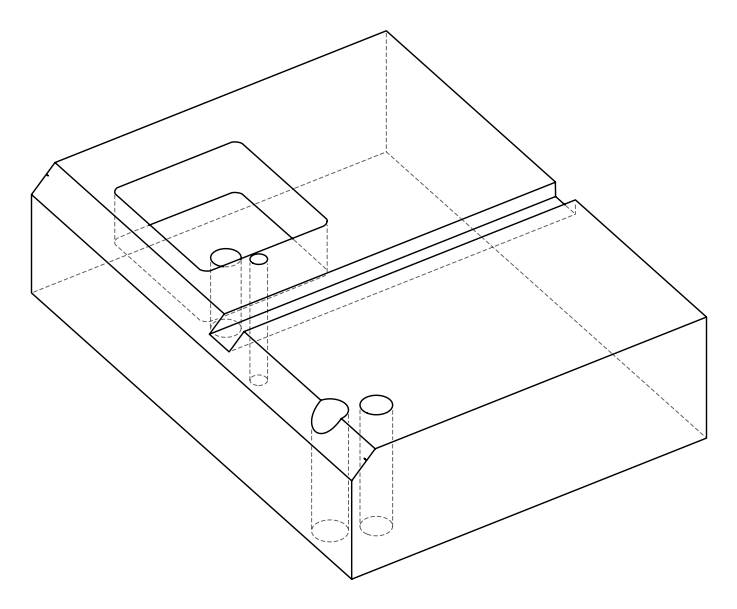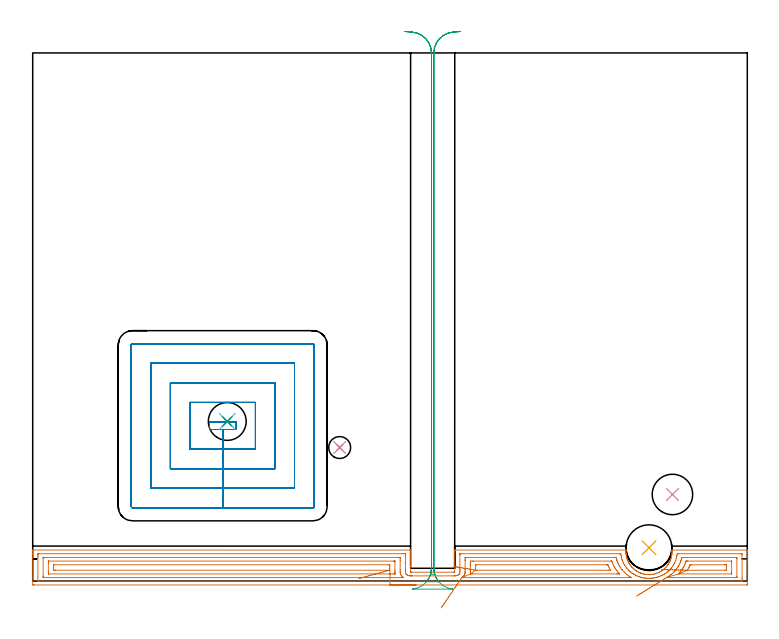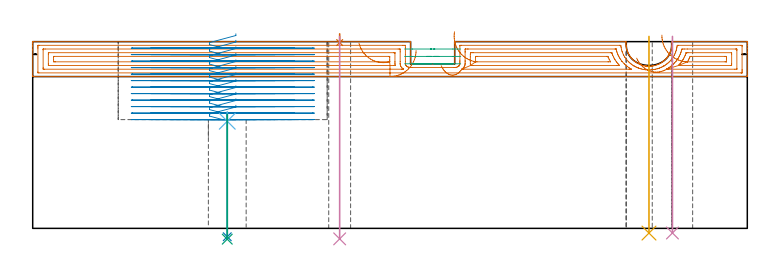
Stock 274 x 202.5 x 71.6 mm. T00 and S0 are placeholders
(PLAN: 10 operations, 8 tool changes, 34.3 min)
(1 AREA_MILL | FG_CHAMFER_SURFACE | UGT0205_001 | 10.95 min | 24600 mm3)
(2 MILL_RECTANGULAR_POCKET | POCKET_RECTANGULAR_STRAIGHT | NXT0201_013 | Follow Part, ap 2.5, ae 75% | 19.3 min | 173847 mm3)
(3 MILL_RECTANGULAR_SLOT | SLOT_RECTANGULAR | UGT0201_010 | Follow Part, ap 4, ae 75% | 2.72 min | 27787 mm3)
(4 INDEXABLE_INSERT_DRILL_THROUGH_HOLE_FROM_SOLID | STEP1HOLE | NXT0302_002 | 0.3 min | 13490 mm3)
(5 INDEXABLE_INSERT_DRILL_THROUGH_HOLE_FROM_SOLID_1 | STEP1HOLE_2 | NXT0302_006 | 0.3 min | 16724 mm3)
(6 SPOT_DRILL | STEP1HOLE_1 | NXT0321_9005460120000 | 0.04 min | 42 mm3)
(7 SPOT_DRILL_1 | STEP1HOLE_3 | NXT0321_9005460120000 | 0.03 min | 5 mm3)
(8 DRILL_THROUGH_HOLE_INTO_CENTER | STEP1HOLE_1 | NXT0301_065 | 0.2 min | 2871 mm3)
(9 DRILL_TO_ENLARGE_THROUGH_HOLE | STEP1HOLE_1 | NXT0301_106 | 0.2 min | 4000 mm3)
(10 DRILL_THROUGH_HOLE_INTO_CENTER_1 | STEP1HOLE_3 | UGT0301_479 | 0.31 min | 3957 mm3)
(TOOL UGT0205_001 | Chamfer Mill 20 x 3 x 45 deg. | D20 FL50 Z2)
(TOOL NXT0201_013 | ENDMILL 10mm | D10 FL30 Z4)
(TOOL UGT0201_010 | End Mill 16 mm | D16 FL22 Z2)
(TOOL NXT0302_002 | Index. Insert Drill 15.5mm [880-D1550L20-05] | D15.5 PA176 FL78 Z2)
(TOOL NXT0302_006 | Index. Insert Drill 17.5mm [880-D1750L25-05] | D17.5 PA176 FL88 Z2)
(TOOL NXT0321_9005460120000 | NC Spot Drill, 142deg, 12mm, Carbide, Uncoated | D12 PA142 FL30 Z2)
(TOOL NXT0301_065 | Carbide Drill 9.4mm [860.1-0940-075A1-MM 2214] | D9.4 PA140 FL98 Z2)
(TOOL NXT0301_106 | Carbide Drill 14.5mm [860.1-1450-073A1-MM 2214] | D14.5 PA140 FL83 Z2)
(TOOL UGT0301_479 | Carbide Drill 8.4 mm | D8.4 PA118 FL75 Z2)
(OP 1 AREA_MILL)
G17 G21 G94 G90
T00 M6
G54
G17 G0 G90 X147. Y-1.5 S1061 M3
G43 Z81.6 H0
Z68.2
G94 G1 X146.962 Z67.329 F250.
X146.848 Z66.464
X146.659 Z65.612
X146.397 Z64.78
X146.063 Z63.974
X145.66 Z63.2
X145.192 Z62.464
X144.66 Z61.772
X144.071 Z61.129
X143.428 Z60.54
X142.736 Z60.009
X142. Z59.54
X141.226 Z59.137
X140.42 Z58.803
X139.588 Z58.541
X138.736 Z58.352
X137.872 Z58.238
X137. Z58.2
X0.63
X0.241 Y-1.497 Z58.202
X0.01 Y-1.492 Z58.206
X0. Y-1.257 Z58.44
Y8.741 Z68.435
Y10.149 Z69.845
Y10.511 Z70.206
Y11.236 Z70.936
Y11.488 Z71.187
X0.007 Y11.876 Z71.567
X0.009 Y11.897 Z71.588
X0.183 Y11.9 Z71.6
X144.601
X144.891 Y11.895 Z71.591
X144.9 Y11.859 Z71.554
Y5.774 Z65.473
Y3.4 Z63.1
X145.054 Z63.099
X145.226 Y3.403 Z63.097
X145.292 Y3.404 Z63.096
X145.316 Y3.4 Z63.1
X161.342
X161.371 Y3.404 Z63.095
X161.591 Y3.401 Z63.099
X161.8
Y11.16 Z70.856
Y11.396 Z71.091
X161.801 Y11.632 Z71.326
X161.806 Y11.868 Z71.561
X161.809 Y11.897 Z71.589
X162.038 Y11.9 Z71.6
X227.317
X227.461 Y11.897 Z71.588
X227.463 Y11.88 Z71.571
Y11.772 Z71.466
Y11.57 Z71.27
Y11.102 Z70.802
X227.481 Y10.664 Z70.359
X227.497 Y10.511 Z70.205
X227.528 Y10.225 Z69.918
X227.551 Y10.089 Z69.781
X227.628 Y9.626 Z69.321
X227.675 Y9.342 Z69.04
X227.693 Y9.254 Z68.953
X227.703 Y9.203 Z68.902
X227.764 Y9.002 Z68.701
X227.844 Y8.741 Z68.436
X227.928 Y8.461 Z68.16
X228.062 Y8.092 Z67.791
X228.089 Y8.018 Z67.717
X228.158 Y7.856 Z67.555
X228.276 Y7.581 Z67.28
X228.431 Y7.261 Z66.959
X228.597 Y6.945 Z66.644
X228.658 Y6.844 Z66.542
X228.745 Y6.701 Z66.399
X229.056 Y6.233 Z65.932
X229.356 Y5.82 Z65.519
X229.49 Y5.652 Z65.351
X229.719 Y5.396 Z65.096
X229.814 Y5.29 Z64.989
X230.152 Y4.94 Z64.638
X230.347 Y4.757 Z64.455
X230.384 Y4.723 Z64.421
X230.795 Y4.382 Z64.082
X230.883 Y4.315 Z64.015
X231.217 Y4.059 Z63.758
X231.278 Y4.017 Z63.716
X231.341 Y3.977 Z63.676
X231.72 Y3.738 Z63.437
X232.171 Y3.482 Z63.18
X232.79 Y3.18 Z62.877
X232.926 Y3.121 Z62.82
X233.038 Y3.078 Z62.776
X233.065 Y3.068 Z62.765
X233.129 Y3.046 Z62.741
X233.437 Y2.936 Z62.635
X233.51 Y2.911 Z62.609
X233.742 Y2.84 Z62.538
X233.959 Y2.773 Z62.472
X234.404 Y2.662 Z62.362
X234.58 Y2.628 Z62.328
X234.852 Y2.577 Z62.273
X234.918 Y2.568 Z62.263
X235.017 Y2.553 Z62.251
X235.076 Y2.544 Z62.243
X235.223 Y2.524 Z62.222
X235.298 Y2.515 Z62.211
X235.365 Y2.509 Z62.203
X235.586 Y2.489 Z62.183
X235.746 Y2.475 Z62.168
X236.081 Y2.459 Z62.153
X236.263 Y2.461 Z62.146
X236.318
X236.372 Y2.46
X236.513 Y2.458 Z62.15
X236.528 Z62.151
X236.639 Y2.463 Z62.154
X236.706 Y2.469 Z62.158
X237.061 Y2.492 Z62.189
X237.087 Y2.494 Z62.191
X237.299 Y2.518 Z62.216
X237.533 Y2.544 Z62.243
X237.601 Y2.557 Z62.253
X237.74 Y2.579 Z62.278
X237.981 Y2.619 Z62.319
X238.427 Y2.718 Z62.415
X238.875 Y2.842 Z62.539
X239.32 Y2.989 Z62.687
X239.808 Y3.18 Z62.876
X240.214 Y3.37 Z63.069
X240.325 Y3.43 Z63.129
X240.664 Y3.613 Z63.309
X241.108 Y3.876 Z63.574
X241.381 Y4.059 Z63.758
X241.625 Y4.242 Z63.939
X241.695 Y4.294 Z63.991
X242.001 Y4.538 Z64.237
X242.442 Y4.94 Z64.638
X242.895 Y5.406 Z65.105
X242.966 Y5.492 Z65.19
X243.091 Y5.643 Z65.338
X243.24 Y5.821 Z65.518
X243.413 Y6.051 Z65.751
X243.523 Y6.198 Z65.897
X243.634 Y6.36 Z66.06
X243.748 Y6.528 Z66.224
X243.788 Y6.586 Z66.283
X243.857 Y6.7 Z66.4
X243.893 Y6.765 Z66.465
X244.006 Y6.97 Z66.665
X244.1 Y7.139 Z66.834
X244.322 Y7.58 Z67.28
X244.356 Y7.658 Z67.358
X244.44 Y7.856 Z67.551
X244.511 Y8.02 Z67.716
X244.581 Y8.199 Z67.897
X244.682 Y8.462 Z68.161
X244.754 Y8.73 Z68.43
X244.919 Y9.341 Z69.041
X244.978 Y9.626 Z69.326
X245.011 Y9.781 Z69.48
X245.067 Y10.159 Z69.857
X245.076 Y10.223 Z69.92
X245.119 Y10.662 Z70.361
X245.139 Y11.103 Z70.801
X245.14 Y11.396 Z71.095
X245.141 Y11.62 Z71.318
X245.136 Y11.753 Z71.451
X245.14 Y11.894 Z71.593
X245.202 Y11.9 Z71.6
X273.817
X273.991 Y11.897 Z71.588
X273.993 Y11.876 Z71.567
X274. Y11.487 Z71.187
Y11.236 Z70.936
Y10.511 Z70.206
Y9.263 Z68.96
Y7.856 Z67.551
Y-0.996 Z58.701
X273.998 Y-1.259 Z58.438
X273.99 Y-1.492 Z58.206
X273.756 Y-1.499 Z58.199
X137. Y-1.5 Z58.2
Y-0.086 Z59.614
X2.393 Y-0.085 Z59.615
X2.01 Y-0.076 Z59.624
X2.006 Y0.045 Z59.745
X2.001 Y0.302 Z60.002
X2. Y9.155 Z68.855
X2.001 Y9.626 Z69.326
X2.002 Y10.038 Z69.738
X2.01 Y10.454 Z70.154
X2.02 Y10.48 Z70.18
X2.04 Y10.481 Z70.181
X2.093 Y10.484 Z70.184
X2.202 Y10.485 Z70.185
X2.419 Y10.486 Z70.186
X141.944
X142.812 Y10.481 Z70.181
X142.845 Y10.479 Z70.179
X142.89 Y10.453 Z70.153
X142.896 Y10.429 Z70.129
X142.9 Y9.626 Z69.326
Y9.539 Z69.239
Y6.97 Z66.67
Y4.228 Z63.928
X142.906 Y3.43 Z63.13
X142.91 Y3.334 Z63.034
X142.952 Y3.114 Z62.814
X143.054 Y2.875 Z62.575
X143.192 Y2.677 Z62.377
X143.32 Y2.544 Z62.244
X143.537 Y2.375 Z62.075
X143.707 Y2.274 Z61.974
X143.896 Y2.185 Z61.885
X144.164 Y2.092 Z61.792
X144.417 Y2.035 Z61.735
X144.601 Y2.009 Z61.709
X144.884 Y1.993 Z61.693
X145.163 Y1.988 Z61.688
X145.4 Y1.986 Z61.686
X145.434
X161.532
X161.591 Y1.987 Z61.687
X161.872 Y1.994 Z61.694
X162.129 Y2.012 Z61.712
X162.485 Y2.079 Z61.779
X162.835 Y2.198 Z61.898
X163.05 Y2.305 Z62.005
X163.189 Y2.392 Z62.092
X163.38 Y2.534 Z62.234
X163.386 Y2.539 Z62.239
X163.391 Y2.544 Z62.244
X163.547 Y2.726 Z62.426
X163.636 Y2.858 Z62.558
X163.737 Y3.076 Z62.776
X163.775 Y3.23 Z62.93
X163.79 Y3.43 Z63.13
X163.798 Y3.901 Z63.601
X163.799 Y4.315 Z64.015
X163.8 Y4.784 Z64.484
X163.801 Y10.251 Z69.951
X163.802 Y10.376 Z70.076
X163.807 Y10.459 Z70.159
X163.81 Y10.479 Z70.179
X163.815 Y10.481 Z70.181
X163.84 Y10.483 Z70.183
X164.274 Y10.486 Z70.186
X164.3
X225.081 Y10.485 Z70.185
X225.108 Y10.484 Z70.184
X225.486 Y10.465 Z70.165
X225.505 Y10.339 Z70.039
X225.547 Y10.051 Z69.751
X225.62 Y9.626 Z69.326
X225.738 Y8.976 Z68.676
X225.804 Y8.741 Z68.441
X225.976 Y8.159 Z67.859
X226.085 Y7.856 Z67.556
X226.148 Y7.685 Z67.385
X226.468 Y6.97 Z66.67
X226.603 Y6.699 Z66.399
X226.87 Y6.206 Z65.906
X226.916 Y6.131 Z65.831
X226.945 Y6.085 Z65.785
X227.086 Y5.871 Z65.571
X227.569 Y5.2 Z64.9
X227.764 Y4.95 Z64.65
X228.345 Y4.315 Z64.015
X228.658 Y4.002 Z63.702
X228.963 Y3.732 Z63.432
X229.329 Y3.43 Z63.13
X229.553 Y3.254 Z62.954
X229.709 Y3.14 Z62.84
X230.163 Y2.826 Z62.526
X230.447 Y2.649 Z62.349
X230.487 Y2.625 Z62.325
X230.631 Y2.544 Z62.244
X231.092 Y2.298 Z61.998
X231.341 Y2.173 Z61.873
X231.599 Y2.05 Z61.75
X232.036 Y1.856 Z61.556
X232.235 Y1.779 Z61.479
X232.271 Y1.766 Z61.466
X232.583 Y1.659 Z61.359
X233.129 Y1.493 Z61.193
X233.362 Y1.429 Z61.129
X234.024 Y1.277 Z60.977
X234.498 Y1.19 Z60.89
X234.918 Y1.132 Z60.832
X235.089 Y1.113 Z60.813
X235.665 Y1.065 Z60.765
X235.812 Y1.058 Z60.758
X236.431 Y1.046 Z60.746
X236.706 Y1.052 Z60.752
X237.28 Y1.092 Z60.792
X237.601 Y1.126 Z60.826
X238.076 Y1.189 Z60.889
X238.495 Y1.26 Z60.96
X238.826 Y1.331 Z61.031
X239.389 Y1.472 Z61.172
X239.537 Y1.513 Z61.213
X240.018 Y1.659 Z61.359
X240.244 Y1.736 Z61.436
X240.283 Y1.751 Z61.451
X240.853 Y1.981 Z61.681
X241.177 Y2.133 Z61.833
X241.456 Y2.269 Z61.969
X241.973 Y2.544 Z62.244
X242.05 Y2.588 Z62.288
X242.072 Y2.601 Z62.301
X242.582 Y2.925 Z62.625
X242.966 Y3.192 Z62.892
X243.103 Y3.294 Z62.994
X243.276 Y3.43 Z63.13
X243.594 Y3.693 Z63.393
X243.86 Y3.93 Z63.63
X244.059 Y4.118 Z63.818
X244.254 Y4.315 Z64.015
X244.497 Y4.57 Z64.27
X244.754 Y4.857 Z64.557
X244.91 Y5.046 Z64.746
X245.029 Y5.2 Z64.9
X245.292 Y5.553 Z65.253
X245.649 Y6.065 Z65.765
X245.656 Y6.078 Z65.778
X245.661 Y6.085 Z65.785
X245.969 Y6.653 Z66.353
X246.128 Y6.97 Z66.67
X246.26 Y7.25 Z66.95
X246.521 Y7.856 Z67.556
X246.527 Y7.871 Z67.571
X246.543 Y7.912 Z67.612
X246.735 Y8.551 Z68.251
X246.786 Y8.741 Z68.441
X246.913 Y9.259 Z68.959
X246.989 Y9.626 Z69.326
X247.051 Y10.009 Z69.709
X247.121 Y10.479 Z70.179
X247.463 Y10.486 Z70.186
X271.608 Y10.485 Z70.185
X271.99 Y10.476 Z70.176
X271.993 Y10.355 Z70.055
X271.999 Y10.098 Z69.798
X272. Y1.245 Z60.945
X271.999 Y0.774 Z60.474
X271.998 Y0.362 Z60.062
X271.99 Y-0.054 Z59.646
X271.98 Y-0.08 Z59.62
X271.96 Y-0.081 Z59.619
X271.907 Y-0.084 Z59.616
X271.798 Y-0.085 Z59.615
X271.581 Y-0.086 Z59.614
X137.
Y1.329 Z61.029
X4.541
X4.207 Y1.331 Z61.031
X4.096 Y1.333 Z61.033
X4.016 Y1.335 Z61.035
X4.01 Y1.454 Z61.154
X4.004 Y1.659 Z61.359
X4.001 Y1.864 Z61.564
Y8.741 Z68.441
Y8.944 Z68.644
X4.006 Y9.014 Z68.714
X4.01 Y9.062 Z68.762
X4.041 Y9.064 Z68.764
X4.207 Y9.067 Z68.767
X4.768 Y9.071 Z68.771
X140.13
X140.694 Y9.068 Z68.768
X140.83 Y9.064 Z68.764
X140.89 Y9.06 Z68.76
X140.898 Y8.866 Z68.566
X140.899 Y8.741 Z68.441
X140.9 Y7.978 Z67.678
Y4.315 Z64.015
X140.901 Y3.551 Z63.251
X140.905 Y3.43 Z63.13
X140.912 Y3.31 Z63.01
X140.933 Y3.132 Z62.832
X140.965 Y2.952 Z62.652
X141.024 Y2.717 Z62.417
X141.098 Y2.544 Z62.244
X141.156 Y2.414 Z62.114
X141.394 Y2.058 Z61.758
X141.588 Y1.831 Z61.531
X141.76 Y1.659 Z61.359
X141.918 Y1.525 Z61.225
X142.032 Y1.431 Z61.131
X142.114 Y1.362 Z61.062
X142.145 Y1.334 Z61.034
X142.125 Y1.333 Z61.033
X142.051 Y1.33 Z61.03
X141.918 Y1.329 Z61.029
X141.358
X137.
Y2.743 Z62.443
X6.124
X6.067 Y2.744 Z62.444
X6.027 Y2.747 Z62.447
X6.01 Y2.749 Z62.449
X6.009 Y2.77 Z62.47
X6.004 Y2.988 Z62.688
X6. Y3.425 Z63.125
Y6.966 Z66.666
X6.005 Y7.411 Z67.111
X6.01 Y7.63 Z67.33
X6.011 Y7.651 Z67.351
X6.037 Y7.653 Z67.353
X6.097 Y7.655 Z67.355
X6.197 Y7.657 Z67.357
X138.341
X138.543 Y7.656 Z67.356
X138.753 Y7.653 Z67.353
X138.856 Y7.65 Z67.35
X138.89 Y7.642 Z67.342
X138.892 Y7.61 Z67.31
X138.899 Y7.304 Z67.004
X138.901 Y4.315 Z64.015
X138.903 Y3.759 Z63.459
X138.91 Y3.43 Z63.13
X138.925 Y3.146 Z62.846
X138.962 Y2.815 Z62.515
X138.963 Y2.764 Z62.464
X138.961 Y2.749 Z62.449
X138.947 Y2.748 Z62.448
X138.862 Y2.745 Z62.445
X138.688 Y2.743 Z62.443
X138.341
X137.
X136.87 Y4.164 Z63.864
X136.71 Y4.159 Z63.859
X136.553 Y4.158 Z63.858
X8.678 Y4.157 Z63.857
X8.519 Y4.158 Z63.858
X8.2 Y4.163 Z63.863
X8.01 Y4.167 Z63.867
X8.006 Y4.219 Z63.919
X8.003 Y4.315 Z64.015
X8. Y4.986 Z64.686
Y6.085 Z65.785
Y6.169 Z65.869
X8.002 Y6.211 Z65.911
X8.005 Y6.231 Z65.931
X8.008 Y6.236 Z65.936
X8.041 Y6.238 Z65.938
X8.359 Y6.242 Z65.942
X136.553 Y6.243 Z65.943
X136.712 Y6.241 Z65.941
X136.818 Y6.238 Z65.938
X136.89 Y6.235 Z65.935
X136.893 Y6.199 Z65.899
X136.897 Y6.085 Z65.785
X136.9 Y5.742 Z65.442
Y4.856 Z64.556
Y4.315 Z64.015
X136.898 Y4.229 Z63.929
X136.894 Y4.187 Z63.887
X136.891 Y4.17 Z63.87
X136.87 Y4.164 Z63.864
X136.046 Y3.942 Z63.681
X135.21 Y3.717 Z63.574
X134.368 Y3.49 Z63.542
X133.527 Y3.264 Z63.587
X132.693 Y3.039 Z63.707
X131.871 Y2.818 Z63.902
X131.07 Y2.602 Z64.171
X130.294 Y2.394 Z64.511
X129.55 Y2.193 Z64.919
X128.843 Y2.003 Z65.394
X128.178 Y1.824 Z65.93
X127.562 Y1.658 Z66.524
X126.997 Y1.506 Z67.172
X126.489 Y1.369 Z67.868
X126.042 Y1.249 Z68.607
X125.659 Y1.145 Z69.384
X125.342 Y1.06 Z70.192
X125.095 Y0.994 Z71.026
G0 X156.629 Y-10.295 Z62.375
G1 X156.958 Y-9.812 Z61.728
X157.318 Y-9.285 Z61.133
X157.706 Y-8.716 Z60.597
X158.119 Y-8.112 Z60.122
X158.553 Y-7.475 Z59.714
X159.006 Y-6.812 Z59.374
X159.474 Y-6.126 Z59.105
X159.953 Y-5.424 Z58.909
X160.44 Y-4.71 Z58.789
X160.931 Y-3.99 Z58.744
X161.423 Y-3.27 Z58.775
X161.911 Y-2.555 Z58.883
X162.392 Y-1.85 Z59.065
X162.862 Y-1.162 Z59.321
X163.317 Y-0.494 Z59.648
X163.755 Y0.148 Z60.045
X164.172 Y0.759 Z60.508
X164.564 Y1.334 Z61.034
X164.58 Y1.356 Z61.056
X164.94 Y1.659 Z61.359
X165.055 Y1.771 Z61.471
X165.168 Y1.89 Z61.59
X165.366 Y2.138 Z61.838
X165.452 Y2.264 Z61.964
X165.596 Y2.544 Z62.244
X165.677 Y2.732 Z62.432
X165.72 Y2.884 Z62.584
X165.77 Y3.127 Z62.827
X165.79 Y3.43 Z63.13
X165.797 Y3.693 Z63.393
X165.8 Y4.315 Z64.015
Y4.575 Z64.275
Y7.856 Z67.556
Y8.115 Z67.815
X165.805 Y8.741 Z68.441
X165.809 Y8.992 Z68.692
X165.821 Y9.065 Z68.765
X165.896 Y9.067 Z68.767
X166.062 Y9.069 Z68.769
X166.623 Y9.071 Z68.771
X166.957
X223.293
X223.627 Y9.069 Z68.769
X223.67 Y9.067 Z68.767
X223.687 Y9.064 Z68.764
X223.692 Y9.052 Z68.752
X223.709 Y8.989 Z68.689
X223.767 Y8.741 Z68.441
X223.953 Y8.088 Z67.788
X224.03 Y7.856 Z67.556
X224.187 Y7.397 Z67.097
X224.368 Y6.97 Z66.67
X224.504 Y6.656 Z66.356
X224.795 Y6.085 Z65.785
X225.081 Y5.58 Z65.28
X225.335 Y5.2 Z64.9
X225.929 Y4.361 Z64.061
X225.966 Y4.315 Z64.015
X225.976 Y4.303 Z64.003
X226.779 Y3.43 Z63.13
X226.87 Y3.336 Z63.036
X227.285 Y2.952 Z62.652
X227.755 Y2.544 Z62.244
X227.764 Y2.537 Z62.237
X227.808 Y2.501 Z62.201
X228.658 Y1.894 Z61.594
X229.022 Y1.659 Z61.359
X229.553 Y1.34 Z61.04
X229.563 Y1.331 Z61.031
X229.553 Y1.33 Z61.03
X228.992 Y1.329 Z61.029
X228.658
X165.168
X164.607 Y1.33 Z61.03
X164.564 Y1.334 Z61.034
X167.851 Y2.75 Z62.45
X167.804 Y3.43 Z63.13
X167.801 Y3.479 Z63.179
X167.8 Y4.315 Z64.015
Y6.085 Z65.785
X167.802 Y6.97 Z66.67
X167.803 Y7.018 Z66.718
X167.851 Y7.65 Z67.35
X168.056 Y7.653 Z67.353
X168.745 Y7.657 Z67.357
X168.946
X221.705
X221.953 Y7.655 Z67.355
X222.014 Y7.653 Z67.353
X222.024 Y7.651 Z67.351
X222.032 Y7.638 Z67.338
X222.049 Y7.604 Z67.304
X222.077 Y7.53 Z67.23
X222.208 Y7.159 Z66.859
X222.283 Y6.97 Z66.67
X222.399 Y6.686 Z66.386
X222.676 Y6.085 Z65.785
X222.932 Y5.557 Z65.257
X223.139 Y5.2 Z64.9
X223.293 Y4.942 Z64.642
X223.726 Y4.315 Z64.015
X223.916 Y4.047 Z63.747
X224.187 Y3.679 Z63.379
X224.398 Y3.43 Z63.13
X224.559 Y3.247 Z62.947
X224.811 Y2.962 Z62.662
X224.938 Y2.815 Z62.515
X224.994 Y2.748 Z62.448
X224.979 Y2.747 Z62.447
X224.879 Y2.745 Z62.445
X224.187 Y2.743 Z62.443
X223.987
X168.745
X167.851 Y2.75 Z62.45
X169.808 Y4.17 Z63.87
X169.806 Y4.181 Z63.881
X169.802 Y4.211 Z63.911
X169.801 Y4.315 Z64.015
Y6.085 Z65.785
X169.804 Y6.176 Z65.876
X169.809 Y6.22 Z65.92
X169.813 Y6.236 Z65.936
X169.896 Y6.238 Z65.938
X170.215 Y6.242 Z65.942
X170.374 Y6.243 Z65.943
X220.035
X220.354 Y6.241 Z65.941
X220.444 Y6.239 Z65.939
X220.492 Y6.235 Z65.935
X220.497 Y6.229 Z65.929
X220.521 Y6.185 Z65.885
X220.568 Y6.085 Z65.785
X220.61 Y5.992 Z65.692
X220.997 Y5.2 Z64.9
X221.471 Y4.348 Z64.048
X221.493 Y4.315 Z64.015
X221.504 Y4.296 Z63.996
X221.569 Y4.164 Z63.864
X221.504 Y4.162 Z63.862
X220.769 Y4.157 Z63.857
X220.61
X170.374
X170.055 Y4.16 Z63.86
X169.844 Y4.164 Z63.864
X169.808 Y4.17 Z63.87
X168.968 Y4.314 Z64.053
X168.146 Y4.455 Z64.309
X167.349 Y4.591 Z64.637
X166.583 Y4.722 Z65.034
X165.855 Y4.847 Z65.497
X165.169 Y4.964 Z66.023
X164.53 Y5.073 Z66.608
X163.945 Y5.174 Z67.246
X163.416 Y5.264 Z67.935
X162.949 Y5.344 Z68.667
X162.546 Y5.413 Z69.438
X162.211 Y5.47 Z70.241
X161.947 Y5.516 Z71.071
X161.754 Y5.549 Z71.921
X161.636 Y5.569 Z72.786
X161.592 Y5.576 Z73.657
X161.623 Y5.571 Z74.529
X161.729 Y5.553 Z75.394
G0 Z81.6
X231.571 Y-5.727
Z65.263
G1 X231.945 Y-5.497 Z64.508
X232.373 Y-5.234 Z63.795
X232.852 Y-4.939 Z63.128
X233.378 Y-4.615 Z62.513
X233.949 Y-4.264 Z61.954
X234.559 Y-3.889 Z61.456
X235.203 Y-3.493 Z61.021
X235.878 Y-3.078 Z60.655
X236.576 Y-2.648 Z60.359
X237.295 Y-2.206 Z60.135
X238.027 Y-1.756 Z59.986
X238.767 Y-1.3 Z59.912
X239.51 Y-0.843 Z59.915
X240.25 Y-0.388 Z59.993
X240.982 Y0.062 Z60.147
X241.699 Y0.503 Z60.375
X242.396 Y0.932 Z60.675
X243.069 Y1.346 Z61.046
X243.585 Y1.659 Z61.359
X243.754 Y1.764 Z61.464
X243.86 Y1.833 Z61.533
X244.283 Y2.126 Z61.826
X244.754 Y2.475 Z62.175
X244.84 Y2.544 Z62.244
X245.273 Y2.916 Z62.616
X245.649 Y3.254 Z62.954
X245.738 Y3.341 Z63.041
X245.825 Y3.43 Z63.13
X246.172 Y3.797 Z63.497
X246.543 Y4.214 Z63.914
X246.589 Y4.269 Z63.969
X246.625 Y4.315 Z64.015
X246.972 Y4.775 Z64.475
X247.277 Y5.2 Z64.9
X247.342 Y5.294 Z64.994
X247.437 Y5.437 Z65.137
X247.674 Y5.851 Z65.551
X247.802 Y6.085 Z65.785
X247.98 Y6.433 Z66.133
X248.229 Y6.97 Z66.67
X248.331 Y7.198 Z66.898
X248.509 Y7.68 Z67.38
X248.567 Y7.856 Z67.556
X248.718 Y8.358 Z68.058
X248.825 Y8.741 Z68.441
X248.91 Y9.053 Z68.753
X249.226 Y9.064 Z68.764
X249.788 Y9.069 Z68.769
X251.014 Y9.071 Z68.771
X269.459
X269.793 Y9.069 Z68.769
X269.904 Y9.067 Z68.767
X269.984 Y9.065 Z68.765
X269.99 Y8.946 Z68.646
X269.996 Y8.741 Z68.441
X269.999 Y8.536 Z68.236
X270. Y1.659 Z61.359
X269.999 Y1.456 Z61.156
X269.994 Y1.386 Z61.086
X269.99 Y1.338 Z61.038
X269.959 Y1.336 Z61.036
X269.793 Y1.333 Z61.033
X269.232 Y1.329 Z61.029
X243.86
X243.299 Y1.33 Z61.03
X243.228 Y1.332 Z61.032
X243.166 Y1.336 Z61.036
X243.069 Y1.346 Z61.046
X247.606 Y2.75 Z62.45
X247.612 Y2.76 Z62.46
X247.654 Y2.809 Z62.509
X247.761 Y2.925 Z62.625
X247.849 Y3.022 Z62.722
X248.209 Y3.43 Z63.13
X248.265 Y3.495 Z63.195
X248.331 Y3.575 Z63.275
X248.652 Y3.998 Z63.698
X248.886 Y4.315 Z64.015
X249.026 Y4.512 Z64.212
X249.226 Y4.804 Z64.504
X249.375 Y5.052 Z64.752
X249.459 Y5.2 Z64.9
X249.692 Y5.623 Z65.323
X249.923 Y6.085 Z65.785
X250.12 Y6.493 Z66.193
X250.26 Y6.832 Z66.532
X250.313 Y6.97 Z66.67
X250.5 Y7.479 Z67.179
X250.542 Y7.595 Z67.295
X250.558 Y7.634 Z67.334
X250.567 Y7.65 Z67.35
X250.582 Y7.652 Z67.352
X250.667 Y7.654 Z67.354
X251.014 Y7.657 Z67.357
X251.214
X267.876
X267.933 Y7.656 Z67.356
X267.973 Y7.653 Z67.353
X267.99 Y7.651 Z67.351
X267.991 Y7.63 Z67.33
X267.996 Y7.412 Z67.112
X268. Y6.975 Z66.675
Y3.434 Z63.134
X267.996 Y2.989 Z62.689
X267.99 Y2.77 Z62.47
X267.989 Y2.749 Z62.449
X267.963 Y2.747 Z62.447
X267.903 Y2.745 Z62.445
X267.804 Y2.743 Z62.443
X248.131
X247.765 Y2.744 Z62.444
X247.653 Y2.746 Z62.446
X247.609 Y2.749 Z62.449
X247.606 Y2.75 Z62.45
X251.014 Y4.16 Z63.86
Y4.163 Z63.863
X251.072 Y4.257 Z63.957
X251.106 Y4.315 Z64.015
X251.395 Y4.823 Z64.523
X251.603 Y5.2 Z64.9
X251.707 Y5.399 Z65.099
X251.908 Y5.807 Z65.507
X252.077 Y6.175 Z65.875
X252.098 Y6.215 Z65.915
X252.108 Y6.231 Z65.931
X252.166 Y6.236 Z65.936
X252.484 Y6.241 Z65.941
X252.643 Y6.243 Z65.943
X265.322
X265.481 Y6.242 Z65.942
X265.8 Y6.237 Z65.937
X265.99 Y6.233 Z65.933
X265.994 Y6.181 Z65.881
X265.996 Y6.085 Z65.785
X266. Y5.414 Z65.114
Y5.2 Z64.9
Y4.315 Z64.015
X265.999 Y4.231 Z63.931
X265.998 Y4.189 Z63.889
X265.994 Y4.169 Z63.869
X265.992 Y4.164 Z63.864
X265.959 Y4.163 Z63.863
X265.641 Y4.158 Z63.858
X265.481 Y4.157 Z63.857
X251.173
X251.117 Y4.158 Z63.858
X251.014 Y4.16 Z63.86
X250.144 Y4.181 Z63.919
X249.282 Y4.202 Z64.054
X248.435 Y4.222 Z64.263
X247.61 Y4.242 Z64.545
X246.813 Y4.261 Z64.898
X246.049 Y4.279 Z65.32
X245.325 Y4.297 Z65.806
X244.646 Y4.313 Z66.353
X244.017 Y4.328 Z66.958
X243.443 Y4.342 Z67.615
X242.929 Y4.354 Z68.32
X242.478 Y4.365 Z69.067
X242.094 Y4.374 Z69.85
X241.78 Y4.382 Z70.663
X241.538 Y4.388 Z71.502
X241.369 Y4.392 Z72.358
X241.276 Y4.394 Z73.225
X241.259 Z74.097
G0 Z81.6
M5
M2
(OP 2 MILL_RECTANGULAR_POCKET)
G17 G21 G94 G90
T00 M6
G54
G17 G0 G90 X77.9 Y58.555 S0 M3
G43 Z81.6 H0
Z74.6
G94 G1 Y61. Z73.945 F250.
X67.8 Z71.238
Y58.1 Z70.461
X72.85 Z69.108
X77.9 F500.
Y61.
X67.8
Y58.1
X72.85
Y50.6
X85.4
Y68.5
X60.3
Y50.6
X72.85
Y43.1
X92.9
Y76.
X52.8
Y43.1
X72.85
Y35.6
X100.4
Y83.5
X45.3
Y35.6
X72.85
Y28.1
X107.4
G3 X107.9 Y28.6 R0.5
G1 Y90.5
G3 X107.4 Y91. R0.5
G1 X38.3
G3 X37.8 Y90.5 R0.5
G1 Y28.6
G3 X38.3 Y28.1 R0.5
G1 X72.85
X73.85
G0 X77.9 Y58.555 Z72.108
G1 Y61. Z71.453 F250.
X67.8 Z68.747
Y58.1 Z67.97
X72.85 Z66.617
X77.9 F500.
Y61.
X67.8
Y58.1
X72.85
Y50.6
X85.4
Y68.5
X60.3
Y50.6
X72.85
Y43.1
X92.9
Y76.
X52.8
Y43.1
X72.85
Y35.6
X100.4
Y83.5
X45.3
Y35.6
X72.85
Y28.1
X107.4
G3 X107.9 Y28.6 R0.5
G1 Y90.5
G3 X107.4 Y91. R0.5
G1 X38.3
G3 X37.8 Y90.5 R0.5
G1 Y28.6
G3 X38.3 Y28.1 R0.5
G1 X72.85
X73.85
G0 X77.9 Y58.555 Z69.617
G1 Y61. Z68.961 F250.
X67.8 Z66.255
Y58.1 Z65.478
X72.85 Z64.125
X77.9 F500.
Y61.
X67.8
Y58.1
X72.85
Y50.6
X85.4
Y68.5
X60.3
Y50.6
X72.85
Y43.1
X92.9
Y76.
X52.8
Y43.1
X72.85
Y35.6
X100.4
Y83.5
X45.3
Y35.6
X72.85
Y28.1
X107.4
G3 X107.9 Y28.6 R0.5
G1 Y90.5
G3 X107.4 Y91. R0.5
G1 X38.3
G3 X37.8 Y90.5 R0.5
G1 Y28.6
G3 X38.3 Y28.1 R0.5
G1 X72.85
X73.85
G0 X77.9 Y58.555 Z67.125
G1 Y61. Z66.47 F250.
X67.8 Z63.763
Y58.1 Z62.986
X72.85 Z61.633
X77.9 F500.
Y61.
X67.8
Y58.1
X72.85
Y50.6
X85.4
Y68.5
X60.3
Y50.6
X72.85
Y43.1
X92.9
Y76.
X52.8
Y43.1
X72.85
Y35.6
X100.4
Y83.5
X45.3
Y35.6
X72.85
Y28.1
X107.4
G3 X107.9 Y28.6 R0.5
G1 Y90.5
G3 X107.4 Y91. R0.5
G1 X38.3
G3 X37.8 Y90.5 R0.5
G1 Y28.6
G3 X38.3 Y28.1 R0.5
G1 X72.85
X73.85
G0 X77.9 Y58.555 Z64.633
G1 Y61. Z63.978 F250.
X67.8 Z61.272
Y58.1 Z60.495
X72.85 Z59.142
X77.9 F500.
Y61.
X67.8
Y58.1
X72.85
Y50.6
X85.4
Y68.5
X60.3
Y50.6
X72.85
Y43.1
X92.9
Y76.
X52.8
Y43.1
X72.85
Y35.6
X100.4
Y83.5
X45.3
Y35.6
X72.85
Y28.1
X107.4
G3 X107.9 Y28.6 R0.5
G1 Y90.5
G3 X107.4 Y91. R0.5
G1 X38.3
G3 X37.8 Y90.5 R0.5
G1 Y28.6
G3 X38.3 Y28.1 R0.5
G1 X72.85
X73.85
G0 X77.9 Y58.555 Z62.142
G1 Y61. Z61.486 F250.
X67.8 Z58.78
Y58.1 Z58.003
X72.85 Z56.65
X77.9 F500.
Y61.
X67.8
Y58.1
X72.85
Y50.6
X85.4
Y68.5
X60.3
Y50.6
X72.85
Y43.1
X92.9
Y76.
X52.8
Y43.1
X72.85
Y35.6
X100.4
Y83.5
X45.3
Y35.6
X72.85
Y28.1
X107.4
G3 X107.9 Y28.6 R0.5
G1 Y90.5
G3 X107.4 Y91. R0.5
G1 X38.3
G3 X37.8 Y90.5 R0.5
G1 Y28.6
G3 X38.3 Y28.1 R0.5
G1 X72.85
X73.85
G0 X77.9 Y58.555 Z59.65
G1 Y61. Z58.995 F250.
X67.8 Z56.288
Y58.1 Z55.511
X72.85 Z54.158
X77.9 F500.
Y61.
X67.8
Y58.1
X72.85
Y50.6
X85.4
Y68.5
X60.3
Y50.6
X72.85
Y43.1
X92.9
Y76.
X52.8
Y43.1
X72.85
Y35.6
X100.4
Y83.5
X45.3
Y35.6
X72.85
Y28.1
X107.4
G3 X107.9 Y28.6 R0.5
G1 Y90.5
G3 X107.4 Y91. R0.5
G1 X38.3
G3 X37.8 Y90.5 R0.5
G1 Y28.6
G3 X38.3 Y28.1 R0.5
G1 X72.85
X73.85
G0 X77.9 Y58.555 Z57.158
G1 Y61. Z56.503 F250.
X67.8 Z53.797
Y58.1 Z53.02
X72.85 Z51.667
X77.9 F500.
Y61.
X67.8
Y58.1
X72.85
Y50.6
X85.4
Y68.5
X60.3
Y50.6
X72.85
Y43.1
X92.9
Y76.
X52.8
Y43.1
X72.85
Y35.6
X100.4
Y83.5
X45.3
Y35.6
X72.85
Y28.1
X107.4
G3 X107.9 Y28.6 R0.5
G1 Y90.5
G3 X107.4 Y91. R0.5
G1 X38.3
G3 X37.8 Y90.5 R0.5
G1 Y28.6
G3 X38.3 Y28.1 R0.5
G1 X72.85
X73.85
G0 X77.9 Y58.555 Z54.667
G1 Y61. Z54.011 F250.
X67.8 Z51.305
Y58.1 Z50.528
X72.85 Z49.175
X77.9 F500.
Y61.
X67.8
Y58.1
X72.85
Y50.6
X85.4
Y68.5
X60.3
Y50.6
X72.85
Y43.1
X92.9
Y76.
X52.8
Y43.1
X72.85
Y35.6
X100.4
Y83.5
X45.3
Y35.6
X72.85
Y28.1
X107.4
G3 X107.9 Y28.6 R0.5
G1 Y90.5
G3 X107.4 Y91. R0.5
G1 X38.3
G3 X37.8 Y90.5 R0.5
G1 Y28.6
G3 X38.3 Y28.1 R0.5
G1 X72.85
X73.85
G0 X77.9 Y58.555 Z52.175
G1 Y61. Z51.52 F250.
X67.8 Z48.814
Y58.1 Z48.036
X72.85 Z46.683
X77.9 F500.
Y61.
X67.8
Y58.1
X72.85
Y50.6
X85.4
Y68.5
X60.3
Y50.6
X72.85
Y43.1
X92.9
Y76.
X52.8
Y43.1
X72.85
Y35.6
X100.4
Y83.5
X45.3
Y35.6
X72.85
Y28.1
X107.4
G3 X107.9 Y28.6 R0.5
G1 Y90.5
G3 X107.4 Y91. R0.5
G1 X38.3
G3 X37.8 Y90.5 R0.5
G1 Y28.6
G3 X38.3 Y28.1 R0.5
G1 X72.85
X73.85
G0 X77.9 Y58.555 Z49.683
G1 Y61. Z49.028 F250.
X67.8 Z46.322
Y58.1 Z45.545
X72.85 Z44.192
X77.9 F500.
Y61.
X67.8
Y58.1
X72.85
Y50.6
X85.4
Y68.5
X60.3
Y50.6
X72.85
Y43.1
X92.9
Y76.
X52.8
Y43.1
X72.85
Y35.6
X100.4
Y83.5
X45.3
Y35.6
X72.85
Y28.1
X107.4
G3 X107.9 Y28.6 R0.5
G1 Y90.5
G3 X107.4 Y91. R0.5
G1 X38.3
G3 X37.8 Y90.5 R0.5
G1 Y28.6
G3 X38.3 Y28.1 R0.5
G1 X72.85
X73.85
G0 X77.9 Y58.555 Z47.192
G1 Y61. Z46.536 F250.
X67.8 Z43.83
Y58.1 Z43.053
X72.85 Z41.7
X77.9 F500.
Y61.
X67.8
Y58.1
X72.85
Y50.6
X85.4
Y68.5
X60.3
Y50.6
X72.85
Y43.1
X92.9
Y76.
X52.8
Y43.1
X72.85
Y35.6
X100.4
Y83.5
X45.3
Y35.6
X72.85
Y28.1
X107.4
G3 X107.9 Y28.6 R0.5
G1 Y90.5
G3 X107.4 Y91. R0.5
G1 X38.3
G3 X37.8 Y90.5 R0.5
G1 Y28.6
G3 X38.3 Y28.1 R0.5
G1 X72.85
X73.85
G0 Z81.6
M5
M2
(OP 3 MILL_RECTANGULAR_SLOT)
G17 G21 G94 G90
T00 M6
G54
G17 G0 G90 X142.603 Y210.73 S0 M3
G43 Z81.6 H0
Z68.767
G94 G1 X145.592 Y210.47 F250.
G2 X152.9 Y202.5 R8. F500.
G1 Y4.9
G2 X152.552 Y2.567 R8.
G1 X154.148
G2 X153.8 Y4.9 R8.
G1 Y202.5
G2 X161.108 Y210.47 R8.
G1 X164.097 Y210.73 F250.
G0 X142.603 Z65.933
G1 X145.592 Y210.47
G2 X152.9 Y202.5 R8. F500.
G1 Y4.9
G2 X151.008 Y-0.267 R8.
G1 X155.692 Y-0.266
G2 X153.8 Y4.9 R8.
G1 Y202.5
G2 X161.108 Y210.47 R8.
G1 X164.097 Y210.73 F250.
G0 X142.603 Z63.1
G1 X145.592 Y210.47
G2 X152.9 Y202.5 R8. F500.
G1 Y4.9
G2 X145.614 Y-3.068 R8.
G1 Y-3.098
X161.085
Y-3.068
G2 X153.8 Y4.9 R8.
G1 Y202.5
G2 X161.108 Y210.47 R8.
G1 X164.097 Y210.73 F250.
G0 Z81.6
M5
M2
(OP 4 INDEXABLE_INSERT_DRILL_THROUGH_HOLE_FROM_SOLID)
G17 G21 G94 G90
T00 M6
G54
G17 G0 G90 X245.3 Y33.2 S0 M3
G43 Z81.6 H1
G94 G81 G98 Z-1.771 F250. R73.6
G80
M5
M2
(OP 5 INDEXABLE_INSERT_DRILL_THROUGH_HOLE_FROM_SOLID_1)
G17 G21 G94 G90
T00 M6
G54
G17 G0 G90 X236.3 Y12.8 S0 M3
G43 Z81.6 H1
G94 G81 G98 Z-1.806 F250. R73.6
G80
M5
M2
(OP 6 SPOT_DRILL)
G17 G21 G94 G90
T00 M6
G54
G17 G0 G90 X74.6 Y61.2 S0 M3
G43 Z81.6 H0
G94 G81 G98 Z41.072 F250. R44.7
G80
M5
M2
(OP 7 SPOT_DRILL_1)
G17 G21 G94 G90
T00 M6
G54
G17 G0 G90 X117.7 Y51.2 S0 M3
G43 Z81.6 H0
G94 G81 G98 Z71.238 F250. R74.6
G80
M5
M2
(OP 8 DRILL_THROUGH_HOLE_INTO_CENTER)
G17 G21 G94 G90
T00 M6
G54
G17 G0 G90 X74.6 Y61.2 S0 M3
G43 Z81.6 H1
G94 G73 G98 Z-3.211 F250. Q8.982 R43.7
G80
M5
M2
(OP 9 DRILL_TO_ENLARGE_THROUGH_HOLE)
G17 G21 G94 G90
T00 M6
G54
G17 G0 G90 X74.6 Y61.2 S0 M3
G43 Z81.6 H1
G94 G73 G98 Z-4.139 F250. Q11.46 R43.7
G80
M5
M2
(OP 10 DRILL_THROUGH_HOLE_INTO_CENTER_1)
G17 G21 G94 G90
T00 M6
G54
G17 G0 G90 X117.7 Y51.2 S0 M3
G43 Z81.6 H0
G94 G73 G98 Z-4.024 F250. Q7.562 R73.6
G80
M5
M2
